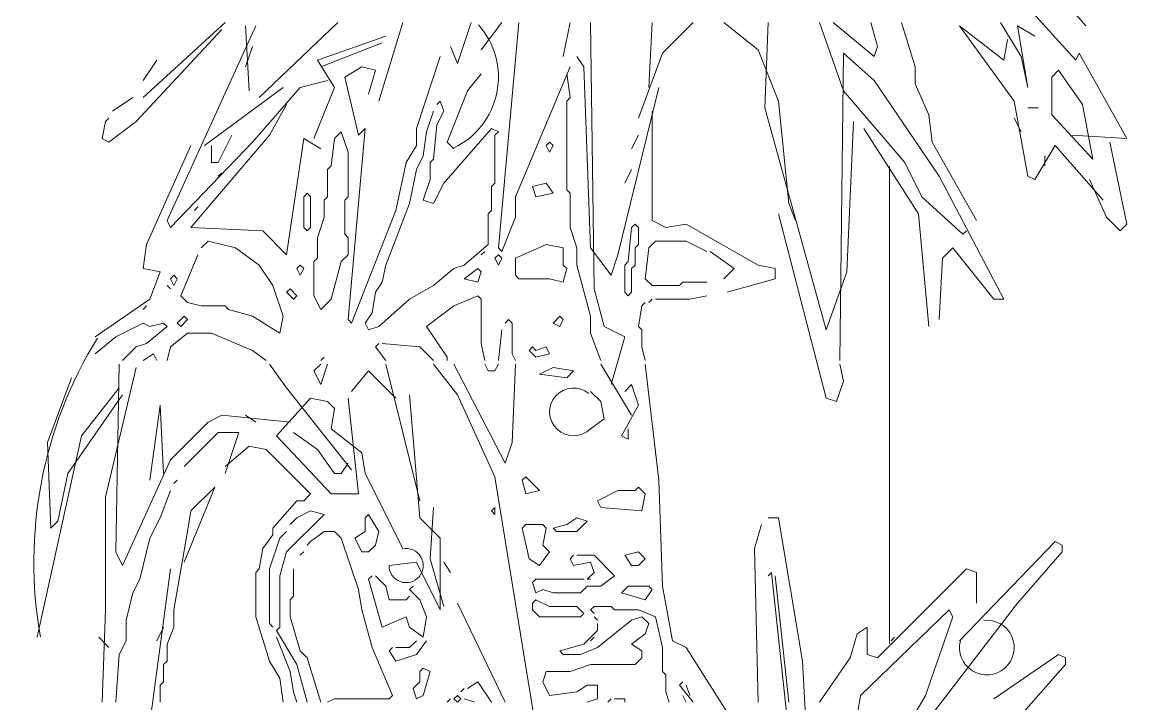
# Model space of a CAD drawing. Header units: metres. Extents: x -2 to 3328848, y -2 to 2725060.
# Drawn here: x 1663893.51 to 1663899.26, y 1363170.13 to 1363173.68 of the extents above; entities that cross this region are included whole.
import ezdxf

# ---------------------------------------------------------------- set-up
doc = ezdxf.new("R2010")
doc.units = ezdxf.units.M
doc.layers.get('0').update_dxf_attribs({"color": 253, "lineweight": 0})
doc.layers.add('8', color=253, linetype='Continuous', lineweight=0)

# ---------------------------------------------------------------- blocks, each defined once
blk = doc.blocks.new('A$C16C20323')
at = {"layer": '8'}
for p, q in [((4310.2, 1569.03), (4212.06, 1460.38)), ((4206.81, 1477.9), (4241.86, 1518.21)), ((4240.1, 1462.13), (4250.62, 1479.65)), ((4301.44, 1479.65), (4294.43, 1456.87)), ((4313.71, 1467.38), (4317.21, 1479.65)), ((4336.49, 1479.65), (4315.46, 1462.13)), ((4343.5, 1479.65), (4331.23, 1444.6)), ((4369.79, 1479.65), (4371.54, 1435.84)), ((4392.57, 1479.65), (4375.04, 1465.63)), ((4424.11, 1463.88), (4408.34, 1479.65)), ((4429.37, 1479.65), (4431.12, 1446.36)), ((4459.16, 1342.96), (4460.91, 1479.65)), ((4471.43, 1479.65), (4474.93, 1462.13)), ((4497.71, 1479.65), (4508.23, 1363.99)), ((4506.48, 1479.65), (4516.99, 1465.63)), ((4529.26, 1458.62), (4522.25, 1479.65)), ((4557.3, 1479.65), (4569.57, 1439.35)), ((4590.59, 1479.65), (4630.9, 1441.1)), ((4648.43, 1479.65), (4690.48, 1441.1)), ((4233.09, 1472.64), (4241.86, 1477.9)), ((4241.86, 1477.9), (4236.6, 1446.36)), ((4271.65, 1477.9), (4243.61, 1439.35)), ((4248.87, 1460.38), (4271.65, 1477.9)), ((4632.65, 1477.9), (4678.22, 1378.01)), ((4637.91, 1477.9), (4636.16, 1444.6)), ((4693.99, 1428.83), (4650.18, 1476.15)), ((4247.11, 1470.89), (4248.87, 1460.38)), ((4566.06, 1472.64), (4601.11, 1460.38)), ((4567.81, 1469.14), (4599.36, 1456.87)), ((4210.31, 1463.88), (4185.78, 1420.07)), ((4212.06, 1460.38), (4210.31, 1463.88)), ((4315.46, 1462.13), (4313.71, 1467.38)), ((4331.23, 1463.88), (4315.46, 1449.86)), ((4332.98, 1306.16), (4331.23, 1463.88)), ((4375.04, 1465.63), (4364.53, 1439.35)), ((4436.38, 1430.58), (4424.11, 1463.88)), ((4532.76, 1467.38), (4529.26, 1458.62)), ((4634.41, 1467.38), (4637.91, 1456.87)), ((4236.6, 1446.36), (4240.1, 1462.13)), ((4294.43, 1456.87), (4294.43, 1448.11)), ((4460.91, 1363.99), (4464.42, 1456.87)), ((4464.42, 1456.87), (4467.92, 1462.13)), ((4499.47, 1390.28), (4471.43, 1456.87)), ((4538.02, 1462.13), (4550.29, 1425.33)), ((4578.33, 1456.87), (4571.32, 1455.12)), ((4587.09, 1451.61), (4578.33, 1456.87)), ((4601.11, 1460.38), (4592.35, 1446.36)), ((4683.47, 1460.38), (4690.48, 1449.86)), ((4208.56, 1437.59), (4220.83, 1455.12)), ((4220.83, 1455.12), (4224.33, 1451.61)), ((4224.33, 1451.61), (4224.33, 1432.34)), ((4473.18, 1453.37), (4471.43, 1441.1)), ((4524, 1444.6), (4516.99, 1453.37)), ((4571.32, 1455.12), (4574.82, 1442.85)), ((4580.08, 1421.82), (4587.09, 1451.61)), ((4315.46, 1449.86), (4282.16, 1400.79)), ((4294.43, 1448.11), (4287.42, 1432.34)), ((4425.86, 1446.36), (4446.89, 1360.49)), ((4592.35, 1446.36), (4602.86, 1420.07)), ((4609.87, 1446.36), (4595.85, 1449.86)), ((4634.41, 1418.32), (4609.87, 1446.36)), ((4618.63, 1446.36), (4658.94, 1416.56)), ((4331.23, 1444.6), (4299.69, 1407.8)), ((4471.43, 1441.1), (4473.18, 1439.35)), ((4534.52, 1418.32), (4524, 1444.6)), ((4695.74, 1441.1), (4706.26, 1434.09)), ((4203.3, 1409.55), (4208.56, 1437.59)), ((4236.6, 1435.84), (4231.34, 1435.84)), ((4243.61, 1439.35), (4236.6, 1400.79)), ((4371.54, 1435.84), (4339.99, 1321.93)), ((4364.53, 1439.35), (4359.27, 1386.77)), ((4429.37, 1434.09), (4429.37, 1378.01)), ((4473.18, 1439.35), (4473.18, 1393.78)), ((4538.02, 1439.35), (4536.27, 1434.09)), ((4536.27, 1434.09), (4539.77, 1427.08)), ((4539.77, 1437.59), (4538.02, 1439.35)), ((4545.03, 1423.57), (4541.53, 1434.09)), ((4625.64, 1421.82), (4616.88, 1437.59)), ((4224.33, 1432.34), (4203.3, 1409.55)), ((4243.61, 1430.58), (4240.1, 1423.57)), ((4287.42, 1432.34), (4285.67, 1418.32)), ((4329.48, 1351.72), (4325.97, 1428.83)), ((4708.01, 1418.32), (4693.99, 1428.83)), ((4709.76, 1428.83), (4708.01, 1430.58)), ((4708.01, 1430.58), (4709.76, 1428.83)), ((4709.76, 1428.83), (4711.51, 1420.07)), ((4320.72, 1425.33), (4292.68, 1381.51)), ((4511.73, 1425.33), (4508.23, 1423.57)), ((4508.23, 1423.57), (4509.98, 1421.82)), ((4536.27, 1397.29), (4511.73, 1425.33)), ((4539.77, 1427.08), (4541.53, 1409.55)), ((4546.78, 1411.31), (4545.03, 1423.57)), ((4550.29, 1425.33), (4550.29, 1416.56)), ((4576.58, 1425.33), (4580.08, 1421.82)), ((4585.34, 1327.19), (4576.58, 1425.33)), ((4585.34, 1413.06), (4588.84, 1423.57)), ((4588.84, 1423.57), (4592.35, 1420.07)), ((4185.78, 1420.07), (4213.82, 1421.82)), ((4185.78, 1376.26), (4194.54, 1418.32)), ((4285.67, 1418.32), (4262.89, 1378.01)), ((4436.38, 1421.82), (4439.88, 1414.81)), ((4480.19, 1416.56), (4481.94, 1418.32)), ((4481.94, 1418.32), (4483.69, 1416.56)), ((4509.98, 1421.82), (4509.98, 1397.29)), ((4531.01, 1414.81), (4534.52, 1418.32)), ((4592.35, 1420.07), (4594.1, 1406.05)), ((4599.36, 1414.81), (4608.12, 1420.07)), ((4608.12, 1420.07), (4616.88, 1360.49)), ((4665.95, 1374.5), (4625.64, 1421.82)), ((4676.47, 1374.5), (4634.41, 1418.32)), ((4651.93, 1407.8), (4644.92, 1421.82)), ((4711.51, 1420.07), (4708.01, 1418.32)), ((4222.58, 1416.56), (4198.04, 1388.52)), ((4233.09, 1399.04), (4222.58, 1416.56)), ((4481.94, 1413.06), (4480.19, 1416.56)), ((4483.69, 1416.56), (4481.94, 1413.06)), ((4550.29, 1416.56), (4555.55, 1407.8)), ((4585.34, 1390.28), (4585.34, 1413.06)), ((4655.44, 1416.56), (4655.44, 1407.8)), ((4665.95, 1416.56), (4688.73, 1365.74)), ((4227.84, 1411.31), (4227.84, 1406.05)), ((4299.69, 1407.8), (4290.92, 1390.28)), ((4541.53, 1409.55), (4543.28, 1407.8)), ((4543.28, 1407.8), (4543.28, 1399.04)), ((4550.29, 1404.3), (4546.78, 1411.31)), ((4555.55, 1407.8), (4560.8, 1383.27)), ((4594.1, 1406.05), (4595.85, 1404.3)), ((4655.44, 1407.8), (4651.93, 1407.8)), ((4236.6, 1400.79), (4233.09, 1399.04)), ((4282.16, 1400.79), (4248.87, 1337.7)), ((4439.88, 1404.3), (4443.39, 1397.29)), ((4553.79, 1386.77), (4550.29, 1404.3)), ((4595.85, 1404.3), (4595.85, 1390.28)), ((4651.93, 1400.79), (4650.18, 1402.54)), ((4650.18, 1402.54), (4651.93, 1400.79)), ((4205.05, 1399.04), (4196.29, 1379.76)), ((4480.19, 1392.03), (4483.69, 1397.29)), ((4483.69, 1397.29), (4490.7, 1395.53)), ((4490.7, 1395.53), (4488.95, 1390.28)), ((4509.98, 1397.29), (4511.73, 1395.53)), ((4511.73, 1395.53), (4511.73, 1383.27)), ((4541.53, 1386.77), (4536.27, 1397.29)), ((4543.28, 1399.04), (4546.78, 1388.52)), ((4290.92, 1390.28), (4269.9, 1371)), ((4473.18, 1393.78), (4471.43, 1392.03)), ((4471.43, 1392.03), (4471.43, 1374.5)), ((4488.95, 1390.28), (4480.19, 1392.03)), ((4499.47, 1379.76), (4499.47, 1390.28)), ((4587.09, 1388.52), (4585.34, 1390.28)), ((4595.85, 1390.28), (4597.6, 1388.52)), ((4604.61, 1390.28), (4606.37, 1392.03)), ((4604.61, 1374.5), (4604.61, 1390.28)), ((4606.37, 1392.03), (4608.12, 1390.28)), ((4608.12, 1390.28), (4608.12, 1374.5)), ((4359.27, 1386.77), (4355.77, 1378.01)), ((4511.73, 1383.27), (4513.49, 1381.51)), ((4546.78, 1388.52), (4541.53, 1386.77)), ((4566.06, 1355.23), (4553.79, 1386.77)), ((4560.8, 1383.27), (4583.58, 1325.44)), ((4587.09, 1371), (4587.09, 1388.52)), ((4597.6, 1388.52), (4597.6, 1379.76)), ((4664.2, 1383.27), (4662.45, 1385.02)), ((4662.45, 1385.02), (4664.2, 1383.27)), ((4196.29, 1379.76), (4189.28, 1372.75)), ((4292.68, 1381.51), (4287.42, 1323.68)), ((4364.53, 1381.51), (4339.99, 1286.88)), ((4429.37, 1378.01), (4422.36, 1374.5)), ((4506.48, 1362.24), (4499.47, 1379.76)), ((4513.49, 1381.51), (4513.49, 1365.74)), ((4597.6, 1379.76), (4601.11, 1369.25)), ((4678.22, 1378.01), (4676.47, 1374.5)), ((4189.28, 1372.75), (4185.78, 1376.26)), ((4269.9, 1371), (4268.14, 1372.75)), ((4411.84, 1376.26), (4375.04, 1355.23)), ((4422.36, 1374.5), (4411.84, 1376.26)), ((4436.38, 1374.5), (4438.13, 1376.26)), ((4436.38, 1365.74), (4436.38, 1374.5)), ((4438.13, 1376.26), (4439.88, 1374.5)), ((4439.88, 1374.5), (4441.64, 1356.98)), ((4471.43, 1374.5), (4467.92, 1363.99)), ((4606.37, 1372.75), (4604.61, 1374.5)), ((4608.12, 1374.5), (4606.37, 1372.75)), ((4616.88, 1360.49), (4629.15, 1372.75)), ((4629.15, 1372.75), (4665.95, 1374.5)), ((4411.84, 1367.49), (4401.33, 1362.24)), ((4427.62, 1367.49), (4411.84, 1367.49)), ((4431.12, 1363.99), (4427.62, 1367.49)), ((4585.34, 1369.25), (4587.09, 1371)), ((4585.34, 1360.49), (4585.34, 1369.25)), ((4601.11, 1369.25), (4601.11, 1358.73)), ((4657.19, 1367.49), (4643.17, 1363.99)), ((4660.69, 1363.99), (4657.19, 1367.49)), ((4254.12, 1337.7), (4275.15, 1363.99)), ((4275.15, 1363.99), (4280.41, 1358.73)), ((4399.58, 1362.24), (4387.31, 1353.48)), ((4431.12, 1363.99), (4432.87, 1348.22)), ((4438.13, 1363.99), (4436.38, 1365.74)), ((4438.13, 1355.23), (4438.13, 1363.99)), ((4446.89, 1360.49), (4450.4, 1349.97)), ((4450.4, 1349.97), (4460.91, 1363.99)), ((4467.92, 1363.99), (4467.92, 1355.23)), ((4474.93, 1363.99), (4483.69, 1365.74)), ((4474.93, 1355.23), (4474.93, 1363.99)), ((4483.69, 1365.74), (4499.47, 1358.73)), ((4508.23, 1363.99), (4506.48, 1362.24)), ((4506.48, 1358.73), (4508.23, 1360.49)), ((4508.23, 1360.49), (4509.98, 1358.73)), ((4513.49, 1365.74), (4525.75, 1355.23)), ((4516.99, 1360.49), (4515.24, 1362.24)), ((4515.24, 1362.24), (4516.99, 1360.49)), ((4588.84, 1356.98), (4585.34, 1360.49)), ((4643.17, 1363.99), (4630.9, 1355.23)), ((4671.21, 1339.46), (4662.45, 1360.49)), ((4688.73, 1365.74), (4690.48, 1353.48)), ((4280.41, 1358.73), (4282.16, 1327.19)), ((4375.04, 1355.23), (4366.28, 1353.48)), ((4439.88, 1353.48), (4438.13, 1355.23)), ((4441.64, 1356.98), (4443.39, 1355.23)), ((4443.39, 1355.23), (4443.39, 1341.21)), ((4467.92, 1355.23), (4460.91, 1328.94)), ((4473.18, 1353.48), (4474.93, 1355.23)), ((4499.47, 1358.73), (4499.47, 1349.97)), ((4508.23, 1355.23), (4506.48, 1358.73)), ((4509.98, 1358.73), (4508.23, 1355.23)), ((4525.75, 1355.23), (4531.01, 1353.48)), ((4567.81, 1346.47), (4566.06, 1355.23)), ((4594.1, 1337.7), (4588.84, 1356.98)), ((4601.11, 1358.73), (4602.86, 1356.98)), ((4602.86, 1356.98), (4602.86, 1339.46)), ((4608.12, 1353.48), (4609.87, 1355.23)), ((4609.87, 1355.23), (4611.62, 1353.48)), ((4630.9, 1355.23), (4623.89, 1344.71)), ((4339.99, 1321.93), (4329.48, 1351.72)), ((4366.28, 1353.48), (4366.28, 1348.22)), ((4387.31, 1353.48), (4392.57, 1348.22)), ((4439.88, 1341.21), (4439.88, 1353.48)), ((4474.93, 1346.47), (4473.18, 1353.48)), ((4499.47, 1349.97), (4497.71, 1348.22)), ((4516.99, 1351.72), (4518.74, 1353.48)), ((4518.74, 1346.47), (4516.99, 1351.72)), ((4518.74, 1353.48), (4525.75, 1348.22)), ((4531.01, 1353.48), (4541.53, 1344.71)), ((4609.87, 1349.97), (4608.12, 1353.48)), ((4611.62, 1353.48), (4609.87, 1349.97)), ((4672.96, 1348.22), (4674.71, 1349.97)), ((4674.71, 1349.97), (4676.47, 1348.22)), ((4690.48, 1353.48), (4681.72, 1351.72)), ((4681.72, 1351.72), (4686.98, 1337.7)), ((4366.28, 1348.22), (4390.81, 1341.21)), ((4413.6, 1346.47), (4401.33, 1346.47)), ((4415.35, 1344.71), (4413.6, 1346.47)), ((4429.37, 1344.71), (4415.35, 1344.71)), ((4432.87, 1348.22), (4429.37, 1344.71)), ((4481.94, 1348.22), (4474.93, 1346.47)), ((4497.71, 1348.22), (4481.94, 1348.22)), ((4525.75, 1348.22), (4518.74, 1346.47)), ((4541.53, 1344.71), (4553.79, 1337.7)), ((4571.32, 1341.21), (4567.81, 1346.47)), ((4623.89, 1344.71), (4618.63, 1328.94)), ((4674.71, 1344.71), (4672.96, 1348.22)), ((4676.47, 1348.22), (4674.71, 1344.71)), ((4678.22, 1344.71), (4676.47, 1342.96)), ((4676.47, 1342.96), (4678.22, 1344.71)), ((4248.87, 1337.7), (4254.12, 1337.7)), ((4410.09, 1337.7), (4401.33, 1339.46)), ((4427.62, 1337.7), (4410.09, 1337.7)), ((4431.12, 1335.95), (4429.37, 1337.7)), ((4429.37, 1337.7), (4431.12, 1335.95)), ((4441.64, 1339.46), (4439.88, 1341.21)), ((4443.39, 1341.21), (4441.64, 1339.46)), ((4453.9, 1323.68), (4459.16, 1342.96)), ((4518.74, 1339.46), (4516.99, 1337.7)), ((4516.99, 1337.7), (4516.99, 1314.92)), ((4531.01, 1334.2), (4518.74, 1339.46)), ((4553.79, 1337.7), (4569.57, 1323.68)), ((4573.07, 1330.69), (4571.32, 1341.21)), ((4599.36, 1332.45), (4594.1, 1337.7)), ((4602.86, 1339.46), (4599.36, 1332.45)), ((4611.62, 1339.46), (4615.13, 1342.96)), ((4613.38, 1337.7), (4611.62, 1339.46)), ((4616.88, 1341.21), (4613.38, 1337.7)), ((4615.13, 1342.96), (4616.88, 1341.21)), ((4667.7, 1335.95), (4671.21, 1339.46)), ((4686.98, 1337.7), (4715.02, 1318.43)), ((4434.63, 1334.2), (4432.87, 1335.95)), ((4432.87, 1335.95), (4434.63, 1334.2)), ((4434.63, 1334.2), (4436.38, 1323.68)), ((4545.03, 1323.68), (4531.01, 1334.2)), ((4634.41, 1328.94), (4646.67, 1332.45)), ((4646.67, 1332.45), (4648.43, 1334.2)), ((4648.43, 1334.2), (4660.69, 1334.2)), ((4660.69, 1334.2), (4667.7, 1335.95)), ((4690.48, 1332.45), (4688.73, 1334.2)), ((4688.73, 1334.2), (4690.48, 1332.45)), ((4460.91, 1328.94), (4460.91, 1320.18)), ((4474.93, 1327.19), (4476.69, 1328.94)), ((4476.69, 1323.68), (4474.93, 1327.19)), ((4476.69, 1328.94), (4480.19, 1325.44)), ((4502.97, 1327.19), (4501.22, 1325.44)), ((4504.72, 1325.44), (4502.97, 1327.19)), ((4576.58, 1325.44), (4573.07, 1330.69)), ((4583.58, 1325.44), (4585.34, 1327.19)), ((4618.63, 1328.94), (4620.39, 1320.18)), ((4620.39, 1320.18), (4634.41, 1328.94)), ((4667.7, 1327.19), (4669.46, 1328.94)), ((4671.21, 1323.68), (4667.7, 1327.19)), ((4669.46, 1328.94), (4672.96, 1325.44)), ((4436.38, 1323.68), (4434.63, 1321.93)), ((4434.63, 1321.93), (4434.63, 1313.17)), ((4443.39, 1318.43), (4453.9, 1323.68)), ((4480.19, 1325.44), (4476.69, 1323.68)), ((4501.22, 1325.44), (4501.22, 1309.66)), ((4506.48, 1321.93), (4508.23, 1306.16)), ((4545.03, 1323.68), (4534.52, 1307.91)), ((4569.57, 1323.68), (4574.82, 1321.93)), ((4574.82, 1321.93), (4576.58, 1325.44)), ((4672.96, 1325.44), (4671.21, 1323.68)), ((4679.97, 1325.44), (4678.22, 1323.68)), ((4678.22, 1323.68), (4688.73, 1314.92)), ((4686.98, 1323.68), (4679.97, 1325.44)), ((4690.48, 1325.44), (4686.98, 1323.68)), ((4704.5, 1318.43), (4690.48, 1325.44)), ((4450.4, 1293.89), (4443.39, 1318.43)), ((4460.91, 1320.18), (4455.66, 1306.16)), ((4655.44, 1320.18), (4634.41, 1311.42)), ((4667.7, 1320.18), (4655.44, 1320.18)), ((4676.47, 1313.17), (4667.7, 1320.18)), ((4715.02, 1309.66), (4704.5, 1318.43)), ((4434.63, 1313.17), (4432.87, 1306.16)), ((4481.94, 1309.66), (4483.69, 1313.17)), ((4488.95, 1307.91), (4481.94, 1309.66)), ((4483.69, 1313.17), (4488.95, 1311.42)), ((4488.95, 1311.42), (4490.7, 1313.17)), ((4492.46, 1311.42), (4488.95, 1307.91)), ((4490.7, 1313.17), (4492.46, 1311.42)), ((4501.22, 1309.66), (4499.47, 1306.16)), ((4516.99, 1314.92), (4515.24, 1306.16)), ((4548.54, 1313.17), (4541.53, 1306.16)), ((4567.81, 1314.92), (4548.54, 1313.17)), ((4571.32, 1313.17), (4566.06, 1306.16)), ((4571.32, 1313.17), (4569.57, 1314.92)), ((4569.57, 1314.92), (4571.32, 1313.17)), ((4634.41, 1311.42), (4627.4, 1306.16)), ((4676.47, 1313.17), (4678.22, 1306.16)), ((4685.23, 1309.66), (4683.47, 1306.16)), ((4690.48, 1306.16), (4685.23, 1309.66)), ((4688.73, 1314.92), (4693.99, 1313.17)), ((4693.99, 1313.17), (4701, 1306.16)), ((4331.23, 1295.64), (4332.98, 1304.41)), ((4432.87, 1304.41), (4425.86, 1244.82)), ((4455.66, 1304.41), (4439.88, 1278.12)), ((4501.22, 1264.1), (4499.47, 1304.41)), ((4531.01, 1304.41), (4504.72, 1253.59)), ((4509.98, 1300.9), (4508.23, 1304.41)), ((4515.24, 1304.41), (4513.49, 1300.9)), ((4541.53, 1304.41), (4529.26, 1288.63)), ((4534.52, 1307.91), (4534.52, 1306.16)), ((4566.06, 1304.41), (4548.54, 1234.31)), ((4595.85, 1304.41), (4599.36, 1293.89)), ((4599.36, 1306.16), (4597.6, 1307.91)), ((4597.6, 1307.91), (4599.36, 1306.16)), ((4602.86, 1300.9), (4599.36, 1304.41)), ((4616.88, 1292.14), (4625.64, 1304.41)), ((4704.5, 1208.02), (4702.75, 1304.41)), ((4469.68, 1300.9), (4480.19, 1302.65)), ((4473.18, 1297.4), (4469.68, 1300.9)), ((4487.2, 1299.15), (4473.18, 1297.4)), ((4480.19, 1302.65), (4487.2, 1299.15)), ((4513.49, 1300.9), (4509.98, 1300.9)), ((4560.8, 1286.88), (4574.82, 1300.9)), ((4574.82, 1300.9), (4583.58, 1290.39)), ((4599.36, 1293.89), (4602.86, 1300.9)), ((4709.76, 1236.06), (4693.99, 1302.65)), ((4334.74, 1285.13), (4331.23, 1295.64)), ((4439.88, 1293.89), (4436.38, 1283.38)), ((4443.39, 1290.39), (4439.88, 1293.89)), ((4727.29, 1297.4), (4739.55, 1264.1)), ((4339.99, 1286.88), (4334.74, 1285.13)), ((4460.91, 1290.39), (4455.66, 1285.13)), ((4529.26, 1288.63), (4509.98, 1246.58)), ((4553.79, 1288.63), (4548.54, 1225.55)), ((4580.08, 1237.81), (4585.34, 1286.88)), ((4583.58, 1250.08), (4616.88, 1292.14)), ((4595.85, 1285.13), (4604.61, 1286.88)), ((4604.61, 1286.88), (4622.14, 1267.6)), ((4729.04, 1248.33), (4701, 1288.63)), ((4722.03, 1267.6), (4702.75, 1292.14)), ((4436.38, 1283.38), (4445.14, 1267.6)), ((4455.66, 1285.13), (4453.9, 1276.37)), ((4592.35, 1281.62), (4595.85, 1285.13)), ((4594.1, 1271.11), (4592.35, 1281.62)), ((4681.72, 1283.38), (4679.97, 1248.33)), ((4686.98, 1244.82), (4681.72, 1283.38)), ((4453.9, 1276.37), (4460.91, 1271.11)), ((4615.13, 1274.61), (4650.18, 1278.12)), ((4637.91, 1278.12), (4632.65, 1274.61)), ((4650.18, 1278.12), (4657.19, 1274.61)), ((4441.64, 1265.85), (4441.64, 1271.11)), ((4578.33, 1258.84), (4594.1, 1271.11)), ((4657.19, 1274.61), (4676.47, 1255.34)), ((4445.14, 1267.6), (4441.64, 1265.85)), ((4504.72, 1253.59), (4501.22, 1264.1)), ((4622.14, 1267.6), (4594.1, 1237.81)), ((4613.38, 1269.36), (4601.11, 1260.6)), ((4648.43, 1248.33), (4641.42, 1269.36)), ((4641.42, 1269.36), (4651.93, 1269.36)), ((4651.93, 1269.36), (4669.46, 1251.83)), ((4744.81, 1164.21), (4722.03, 1267.6)), ((4739.55, 1264.1), (4737.8, 1220.29)), ((4576.58, 1248.33), (4578.33, 1258.84)), ((4601.11, 1260.6), (4592.35, 1248.33)), ((4627.4, 1260.6), (4604.61, 1237.81)), ((4636.16, 1262.35), (4627.4, 1260.6)), ((4648.43, 1251.83), (4636.16, 1262.35)), ((4588.84, 1248.33), (4585.34, 1253.59)), ((4676.47, 1255.34), (4701, 1201.01)), ((4557.3, 1209.77), (4576.58, 1248.33)), ((4592.35, 1248.33), (4588.84, 1248.33)), ((4671.21, 1248.33), (4671.21, 1248.33)), ((4734.3, 1223.79), (4729.04, 1248.33)), ((4425.86, 1244.82), (4424.11, 1190.5)), ((4432.87, 1237.81), (4436.38, 1241.32)), ((4436.38, 1241.32), (4438.13, 1239.57)), ((4487.2, 1239.57), (4494.21, 1246.58)), ((4509.98, 1246.58), (4487.2, 1106.38)), ((4494.21, 1246.58), (4495.96, 1244.82)), ((4495.96, 1244.82), (4494.21, 1237.81)), ((4665.95, 1229.05), (4653.68, 1241.32)), ((4653.68, 1241.32), (4669.46, 1202.76)), ((4674.71, 1243.07), (4672.96, 1244.82)), ((4434.63, 1229.05), (4432.87, 1237.81)), ((4438.13, 1239.57), (4446.89, 1239.57)), ((4446.89, 1239.57), (4457.41, 1234.31)), ((4494.21, 1237.81), (4487.2, 1239.57)), ((4594.1, 1237.81), (4580.08, 1237.81)), ((4604.61, 1237.81), (4608.12, 1234.31)), ((4676.47, 1239.57), (4681.72, 1225.55)), ((4709.76, 1178.23), (4709.76, 1236.06)), ((4455.66, 1230.8), (4434.63, 1229.05)), ((4457.41, 1234.31), (4455.66, 1230.8)), ((4509.98, 1227.3), (4509.98, 1230.8)), ((4509.98, 1230.8), (4511.73, 1229.05)), ((4541.53, 1230.8), (4543.28, 1204.52)), ((4608.12, 1234.31), (4611.62, 1234.31)), ((4611.62, 1234.31), (4623.89, 1220.29)), ((4364.53, 1225.55), (4352.26, 1151.94)), ((4369.79, 1225.55), (4364.53, 1225.55)), ((4462.67, 1223.79), (4467.92, 1225.55)), ((4467.92, 1225.55), (4473.18, 1222.04)), ((4511.73, 1229.05), (4509.98, 1227.3)), ((4548.54, 1225.55), (4538.02, 1215.03)), ((4569.57, 1218.54), (4574.82, 1227.3)), ((4574.82, 1227.3), (4576.58, 1225.55)), ((4576.58, 1225.55), (4576.58, 1218.54)), ((4604.61, 1229.05), (4597.6, 1227.3)), ((4597.6, 1227.3), (4616.88, 1208.02)), ((4611.62, 1225.55), (4604.61, 1229.05)), ((4615.13, 1222.04), (4611.62, 1225.55)), ((4667.7, 1218.54), (4665.95, 1229.05)), ((4681.72, 1225.55), (4686.98, 1215.03)), ((4376.8, 1209.77), (4373.29, 1222.04)), ((4467.92, 1218.54), (4462.67, 1223.79)), ((4473.18, 1222.04), (4480.19, 1220.29)), ((4480.19, 1220.29), (4478.44, 1218.54)), ((4483.69, 1220.29), (4485.45, 1222.04)), ((4485.45, 1211.53), (4483.69, 1220.29)), ((4485.45, 1222.04), (4494.21, 1222.04)), ((4495.96, 1220.29), (4492.46, 1204.52)), ((4494.21, 1222.04), (4495.96, 1220.29)), ((4623.89, 1220.29), (4623.89, 1216.78)), ((4737.8, 1220.29), (4734.3, 1223.79)), ((4219.07, 1211.53), (4222.58, 1213.28)), ((4222.58, 1213.28), (4271.65, 1162.46)), ((4478.44, 1218.54), (4467.92, 1218.54)), ((4538.02, 1215.03), (4538.02, 1178.23)), ((4571.32, 1211.53), (4569.57, 1218.54)), ((4576.58, 1218.54), (4581.83, 1215.03)), ((4581.83, 1215.03), (4578.33, 1208.02)), ((4588.84, 1215.03), (4580.08, 1188.74)), ((4592.35, 1218.54), (4588.84, 1215.03)), ((4597.6, 1218.54), (4592.35, 1218.54)), ((4604.61, 1213.28), (4597.6, 1218.54)), ((4606.37, 1211.53), (4604.61, 1213.28)), ((4620.39, 1215.03), (4616.88, 1218.54)), ((4620.39, 1215.03), (4625.64, 1199.26)), ((4623.89, 1216.78), (4629.15, 1209.77)), ((4674.71, 1178.23), (4667.7, 1218.54)), ((4686.98, 1215.03), (4692.24, 1194)), ((4219.07, 1208.02), (4219.07, 1211.53)), ((4241.86, 1181.73), (4219.07, 1208.02)), ((4375.04, 1130.91), (4376.8, 1209.77)), ((4432.87, 1204.52), (4436.38, 1208.02)), ((4436.38, 1208.02), (4443.39, 1206.27)), ((4481.94, 1208.02), (4485.45, 1211.53)), ((4487.2, 1201.01), (4481.94, 1208.02)), ((4574.82, 1208.02), (4571.32, 1211.53)), ((4578.33, 1208.02), (4574.82, 1208.02)), ((4609.87, 1206.27), (4608.12, 1208.02)), ((4616.88, 1208.02), (4620.39, 1195.75)), ((4629.15, 1209.77), (4630.9, 1199.26)), ((4701, 1201.01), (4704.5, 1208.02)), ((4436.38, 1201.01), (4432.87, 1204.52)), ((4443.39, 1206.27), (4439.88, 1201.01)), ((4459.16, 1206.27), (4448.65, 1195.75)), ((4467.92, 1206.27), (4459.16, 1206.27)), ((4460.91, 1202.76), (4459.16, 1197.51)), ((4469.68, 1201.01), (4460.91, 1202.76)), ((4471.43, 1204.52), (4469.68, 1206.27)), ((4469.68, 1206.27), (4471.43, 1204.52)), ((4471.43, 1204.52), (4469.68, 1201.01)), ((4492.46, 1204.52), (4487.2, 1201.01)), ((4536.27, 1202.76), (4532.76, 1197.51)), ((4543.28, 1204.52), (4536.27, 1179.98)), ((4538.02, 1178.23), (4550.29, 1202.76)), ((4550.29, 1202.76), (4564.31, 1201.01)), ((4611.62, 1202.76), (4611.62, 1202.76)), ((4268.14, 1199.26), (4262.89, 1197.51)), ((4262.89, 1197.51), (4262.89, 1181.73)), ((4313.71, 1153.7), (4268.14, 1199.26)), ((4368.03, 1197.51), (4357.52, 1097.62)), ((4369.79, 1195.75), (4368.03, 1197.51)), ((4439.88, 1201.01), (4436.38, 1201.01)), ((4459.16, 1197.51), (4462.67, 1194)), ((4613.38, 1199.26), (4613.38, 1185.24)), ((4625.64, 1199.26), (4625.64, 1171.22)), ((4630.9, 1199.26), (4632.65, 1197.51)), ((4632.65, 1197.51), (4632.65, 1174.72)), ((4676.47, 1199.26), (4692.24, 1081.84)), ((4366.28, 1195.75), (4359.27, 1130.91)), ((4424.11, 1190.5), (4418.85, 1162.46)), ((4429.37, 1188.74), (4431.12, 1190.5)), ((4431.12, 1190.5), (4441.64, 1190.5)), ((4441.64, 1190.5), (4445.14, 1186.99)), ((4448.65, 1195.75), (4455.66, 1190.5)), ((4455.66, 1190.5), (4462.67, 1190.5)), ((4462.67, 1194), (4460.91, 1194)), ((4462.67, 1190.5), (4466.17, 1186.99)), ((4488.95, 1194), (4464.42, 1194)), ((4490.7, 1192.25), (4488.95, 1194)), ((4488.95, 1186.99), (4490.7, 1192.25)), ((4553.79, 1188.74), (4552.04, 1190.5)), ((4566.06, 1190.5), (4564.31, 1183.49)), ((4571.32, 1195.75), (4566.06, 1190.5)), ((4574.82, 1194), (4567.81, 1169.47)), ((4574.82, 1194), (4573.07, 1195.75)), ((4573.07, 1195.75), (4574.82, 1194)), ((4620.39, 1195.75), (4620.39, 1169.47)), ((4692.24, 1194), (4695.74, 1186.99)), ((4432.87, 1183.49), (4429.37, 1188.74)), ((4445.14, 1186.99), (4432.87, 1183.49)), ((4466.17, 1186.99), (4480.19, 1186.99)), ((4480.19, 1186.99), (4485.45, 1188.74)), ((4485.45, 1188.74), (4488.95, 1186.99)), ((4548.54, 1183.49), (4553.79, 1188.74)), ((4555.55, 1183.49), (4553.79, 1185.24)), ((4580.08, 1188.74), (4578.33, 1178.23)), ((4613.38, 1185.24), (4615.13, 1183.49)), ((4695.74, 1186.99), (4699.25, 1172.97)), ((4289.17, 1120.4), (4241.86, 1181.73)), ((4450.4, 1179.98), (4448.65, 1178.23)), ((4459.16, 1179.98), (4450.4, 1179.98)), ((4460.91, 1178.23), (4459.16, 1179.98)), ((4464.42, 1176.48), (4467.92, 1179.98)), ((4467.92, 1179.98), (4481.94, 1179.98)), ((4481.94, 1179.98), (4488.95, 1183.49)), ((4488.95, 1183.49), (4490.7, 1181.73)), ((4490.7, 1181.73), (4490.7, 1178.23)), ((4529.26, 1181.73), (4504.72, 1130.91)), ((4545.03, 1174.72), (4548.54, 1183.49)), ((4564.31, 1183.49), (4555.55, 1183.49)), ((4615.13, 1183.49), (4615.13, 1174.72)), ((4275.15, 1174.72), (4276.91, 1178.23)), ((4289.17, 1134.42), (4275.15, 1174.72)), ((4276.91, 1178.23), (4322.47, 1134.42)), ((4427.62, 1174.72), (4424.11, 1158.95)), ((4436.38, 1178.23), (4427.62, 1174.72)), ((4434.63, 1174.72), (4431.12, 1171.22)), ((4439.88, 1172.97), (4434.63, 1174.72)), ((4448.65, 1178.23), (4436.38, 1178.23)), ((4459.16, 1174.72), (4457.41, 1172.97)), ((4457.41, 1172.97), (4459.16, 1174.72)), ((4460.91, 1178.23), (4459.16, 1176.48)), ((4459.16, 1176.48), (4460.91, 1178.23)), ((4466.17, 1174.72), (4464.42, 1176.48)), ((4487.2, 1174.72), (4466.17, 1174.72)), ((4490.7, 1178.23), (4487.2, 1174.72)), ((4546.78, 1164.21), (4545.03, 1174.72)), ((4555.55, 1174.72), (4553.79, 1169.47)), ((4567.81, 1169.47), (4555.55, 1174.72)), ((4578.33, 1178.23), (4573.07, 1158.95)), ((4615.13, 1174.72), (4609.87, 1157.2)), ((4632.65, 1174.72), (4625.64, 1151.94)), ((4674.71, 1178.23), (4674.71, 1169.47)), ((4711.51, 1130.91), (4709.76, 1178.23)), ((4324.22, 1165.96), (4318.96, 1169.47)), ((4318.96, 1169.47), (4318.96, 1155.45)), ((4431.12, 1171.22), (4432.87, 1165.96)), ((4457.41, 1158.95), (4439.88, 1172.97)), ((4457.41, 1171.22), (4457.41, 1167.71)), ((4457.41, 1167.71), (4464.42, 1160.71)), ((4553.79, 1169.47), (4546.78, 1164.21)), ((4622.14, 1167.71), (4611.62, 1150.19)), ((4620.39, 1169.47), (4622.14, 1167.71)), ((4625.64, 1171.22), (4623.89, 1169.47)), ((4674.71, 1169.47), (4678.22, 1160.71)), ((4679.97, 1169.47), (4683.47, 1162.46)), ((4699.25, 1172.97), (4699.25, 1162.46)), ((4306.7, 1162.46), (4304.94, 1164.21)), ((4304.94, 1164.21), (4304.94, 1164.21)), ((4327.73, 1153.7), (4324.22, 1165.96)), ((4418.85, 1162.46), (4411.84, 1158.95)), ((4432.87, 1165.96), (4439.88, 1160.71)), ((4460.91, 1162.46), (4459.16, 1164.21)), ((4459.16, 1164.21), (4460.91, 1162.46)), ((4550.29, 1155.45), (4545.03, 1162.46)), ((4553.79, 1158.95), (4550.29, 1162.46)), ((4622.14, 1164.21), (4615.13, 1146.69)), ((4699.25, 1162.46), (4702.75, 1155.45)), ((4713.27, 1164.21), (4708.01, 1158.95)), ((4411.84, 1158.95), (4378.55, 1106.38)), ((4424.11, 1158.95), (4424.11, 1146.69)), ((4439.88, 1160.71), (4434.63, 1157.2)), ((4434.63, 1157.2), (4434.63, 1153.7)), ((4466.17, 1155.45), (4457.41, 1158.95)), ((4464.42, 1160.71), (4476.69, 1157.2)), ((4476.69, 1157.2), (4474.93, 1155.45)), ((4560.8, 1158.95), (4553.79, 1158.95)), ((4564.31, 1157.2), (4560.8, 1151.94)), ((4573.07, 1158.95), (4562.56, 1134.42)), ((4564.31, 1157.2), (4562.56, 1158.95)), ((4562.56, 1158.95), (4564.31, 1157.2)), ((4609.87, 1157.2), (4606.37, 1153.7)), ((4678.22, 1160.71), (4678.22, 1151.94)), ((4220.83, 1155.45), (4217.32, 1153.7)), ((4217.32, 1153.7), (4217.32, 1150.19)), ((4254.12, 1132.67), (4220.83, 1155.45)), ((4318.96, 1155.45), (4313.71, 1153.7)), ((4343.5, 1130.91), (4327.73, 1153.7)), ((4352.26, 1151.94), (4350.51, 1120.4)), ((4434.63, 1153.7), (4438.13, 1150.19)), ((4474.93, 1155.45), (4466.17, 1155.45)), ((4560.8, 1151.94), (4550.29, 1155.45)), ((4606.37, 1153.7), (4599.36, 1130.91)), ((4625.64, 1151.94), (4620.39, 1143.18)), ((4678.22, 1151.94), (4679.97, 1150.19)), ((4702.75, 1155.45), (4704.5, 1130.91)), ((4217.32, 1150.19), (4255.88, 1106.38)), ((4424.11, 1146.69), (4422.36, 1144.93)), ((4438.13, 1150.19), (4460.91, 1150.19)), ((4460.91, 1150.19), (4471.43, 1146.69)), ((4471.43, 1146.69), (4483.69, 1146.69)), ((4483.69, 1146.69), (4485.45, 1141.43)), ((4543.28, 1146.69), (4546.78, 1148.44)), ((4546.78, 1134.42), (4543.28, 1146.69)), ((4546.78, 1148.44), (4548.54, 1146.69)), ((4548.54, 1146.69), (4548.54, 1141.43)), ((4611.62, 1150.19), (4606.37, 1130.91)), ((4615.13, 1146.69), (4613.38, 1136.17)), ((4679.97, 1150.19), (4679.97, 1141.43)), ((4415.35, 1139.68), (4408.34, 1130.91)), ((4411.84, 1139.68), (4410.09, 1134.42)), ((4415.35, 1139.68), (4413.6, 1141.43)), ((4413.6, 1141.43), (4415.35, 1139.68)), ((4422.36, 1144.93), (4422.36, 1136.17)), ((4462.67, 1139.68), (4457.41, 1139.68)), ((4457.41, 1139.68), (4457.41, 1132.67)), ((4467.92, 1136.17), (4462.67, 1139.68)), ((4485.45, 1141.43), (4481.94, 1134.42)), ((4518.74, 1141.43), (4511.73, 1130.91)), ((4524, 1137.92), (4518.74, 1141.43)), ((4548.54, 1141.43), (4552.04, 1137.92)), ((4620.39, 1143.18), (4618.63, 1130.91)), ((4679.97, 1141.43), (4681.72, 1139.68)), ((4681.72, 1139.68), (4681.72, 1130.91)), ((4320.72, 1080.09), (4289.17, 1134.42)), ((4322.47, 1134.42), (4325.97, 1113.39)), ((4413.6, 1134.42), (4411.84, 1130.91)), ((4422.36, 1136.17), (4420.61, 1130.91)), ((4481.94, 1134.42), (4467.92, 1136.17)), ((4527.51, 1136.17), (4525.75, 1137.92)), ((4525.75, 1137.92), (4527.51, 1136.17)), ((4527.51, 1132.67), (4529.26, 1134.42)), ((4529.26, 1134.42), (4531.01, 1132.67)), ((4550.29, 1132.67), (4546.78, 1134.42)), ((4552.04, 1137.92), (4550.29, 1132.67)), ((4562.56, 1134.42), (4564.31, 1132.67)), ((4613.38, 1136.17), (4611.62, 1130.91)), ((4443.39, 1132.67), (4443.39, 1130.91)), ((4448.65, 1132.67), (4443.39, 1132.67)), ((4452.15, 1130.91), (4450.4, 1132.67)), ((4450.4, 1132.67), (4452.15, 1130.91)), ((4457.41, 1132.67), (4462.67, 1130.91)), ((4525.75, 1132.67), (4520.5, 1130.91)), ((4529.26, 1130.91), (4527.51, 1132.67)), ((4531.01, 1132.67), (4529.26, 1130.91)), ((4534.52, 1130.91), (4532.76, 1132.67)), ((4532.76, 1132.67), (4534.52, 1130.91)), ((4564.31, 1132.67), (4592.35, 1132.67)), ((4592.35, 1132.67), (4595.85, 1130.91))]:
    blk.add_line(p, q, dxfattribs=at)
for centre, radius, start, end in [((4548.54, 1451.61), 40.31, 138.3665, 244.5367), ((4527.51, 1202.76), 219.06, 349.9393, 31.6672), ((4469.68, 1279.87), 12.27, 225, 129.8056), ((4555.55, 1201.01), 8.76, 78.6901, 0), ((4257.63, 1158.95), 14.02, 83.6598, 14.0362)]:
    blk.add_arc(centre, radius, start, end, dxfattribs=at)

msp = doc.modelspace()

# ---------------------------------------------------------------- linework, layer by layer
msp.add_line((1663898.0265, 1363172.9281), (1663898.0265, 1363170.4458))

# ---------------------------------------------------------------- block references
at = {"xscale": -0.010140944072121, "yscale": 0.010140944072121, "zscale": 0.010140944072121}
msp.add_blockref('A$C16C20323', (1663941.7087, 1363158.6729), dxfattribs=at)
msp.add_blockref('A$C16C20323', (1663941.7087, 1363158.6729), dxfattribs=at)

doc.saveas('drawing.dxf')
